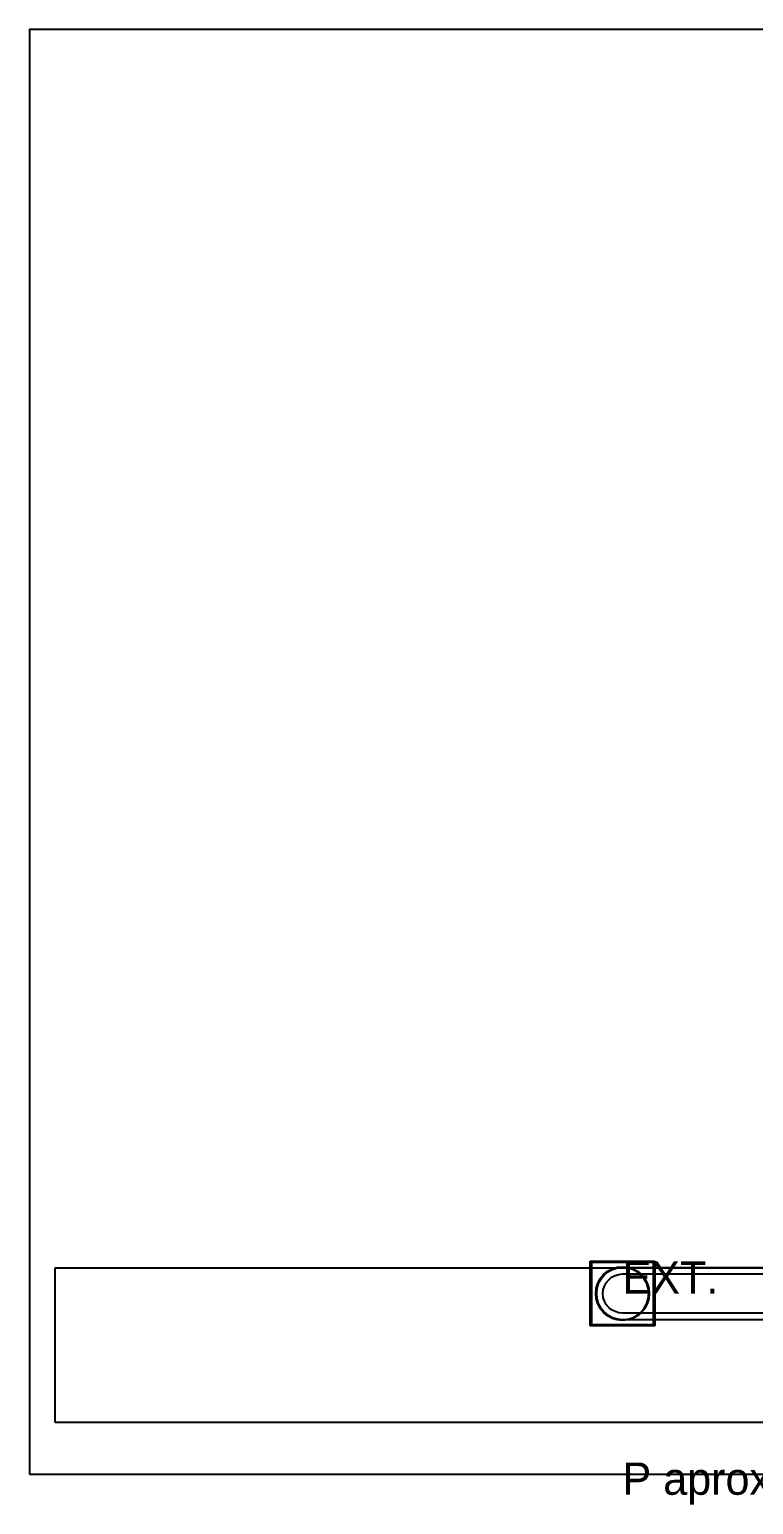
# Model space of a CAD drawing. Header units: metres. Extents: x 0.4 to 35.2, y -0.3 to 6.2.
# Drawn here: x 0.4 to 3.21, y 0.18 to 5.9 of the extents above; entities that cross this region are included whole.
import ezdxf

# ---------------------------------------------------------------- set-up
doc = ezdxf.new("R2010")
doc.units = ezdxf.units.M
for name, color, linetype in [('G_MEDIDO', 8, 'Continuous'), ('P_PROPUESTO', 5, 'Continuous'), ('TEXTOS', 7, 'Continuous')]:
    doc.layers.add(name, color=color, linetype=linetype)

msp = doc.modelspace()

# ---------------------------------------------------------------- linework, layer by layer
at = {"layer": 'G_MEDIDO'}
msp.add_lwpolyline([(0.4, 0.3), (8, 0.3), (8, 5.9), (0.4, 5.9)], close=True, dxfattribs=at)
at = {"layer": 'P_PROPUESTO'}
for p, q in [((0.5, 1.1), (5.15, 1.1)), ((0.5, 0.5), (0.5, 1.1)), ((2.575, 1.12), (2.575, 1.125)), ((2.575, 1.125), (2.825, 1.125)), ((2.575, 0.88), (2.575, 1.12)), ((2.575, 1.12), (2.58, 1.12)), ((2.825, 1.12), (2.575, 1.12)), ((2.58, 1.12), (2.58, 0.88)), ((2.6265, 1.0735), (2.6422, 1.0865)), ((2.6422, 1.0865), (2.6602, 1.0961)), ((2.6436, 1.0844), (2.6612, 1.0938)), ((2.6612, 1.0938), (2.6436, 1.0844)), ((2.6602, 1.0961), (2.6797, 1.102)), ((2.6612, 1.0938), (2.6802, 1.0996)), ((2.6802, 1.0996), (2.6612, 1.0938)), ((2.6797, 1.102), (2.7, 1.104)), ((2.6802, 1.0996), (2.7, 1.1015)), ((2.7, 1.1015), (2.6802, 1.0996)), ((2.7, 1.104), (2.7203, 1.102)), ((2.7, 1.1015), (2.7013, 1.1015)), ((2.7198, 1.0996), (2.7, 1.1015)), ((2.7013, 1.1015), (2.7053, 1.1015)), ((2.7053, 1.1015), (2.712, 1.1015)), ((2.712, 1.1015), (2.7214, 1.1015)), ((2.7388, 1.0938), (2.7198, 1.0996)), ((2.7203, 1.102), (2.7398, 1.0961)), ((2.7214, 1.1015), (2.7334, 1.1015)), ((2.7334, 1.1015), (2.7481, 1.1015)), ((2.7564, 1.0844), (2.7388, 1.0938)), ((2.7398, 1.0961), (2.7578, 1.0865)), ((2.7481, 1.1015), (2.7655, 1.1015)), ((2.7578, 1.0865), (2.7735, 1.0735)), ((2.7655, 1.1015), (2.7856, 1.1015)), ((2.7856, 1.1015), (2.8083, 1.1015)), ((2.8083, 1.1015), (2.8338, 1.1015)), ((2.82, 0.88), (2.82, 1.12)), ((2.82, 1.12), (2.825, 1.12)), ((2.825, 1.125), (2.825, 1.12)), ((2.825, 1.12), (2.825, 0.88)), ((2.8338, 1.1015), (2.8618, 1.1015)), ((2.8618, 1.1015), (2.8926, 1.1015)), ((2.8926, 1.1015), (4.9, 1.1015)), ((2.598, 1.0203), (2.6039, 1.0398)), ((2.6005, 1.0198), (2.6062, 1.0388)), ((2.6062, 1.0388), (2.6005, 1.0198)), ((2.6039, 1.0398), (2.6135, 1.0578)), ((2.6062, 1.0388), (2.6156, 1.0564)), ((2.6156, 1.0564), (2.6062, 1.0388)), ((2.6135, 1.0578), (2.6265, 1.0735)), ((2.6156, 1.0564), (2.6282, 1.0718)), ((2.6282, 1.0718), (2.6156, 1.0564)), ((2.6282, 1.0718), (2.6436, 1.0844)), ((2.6436, 1.0844), (2.6282, 1.0718)), ((2.6298, 1.0291), (2.6368, 1.0422)), ((2.6368, 1.0422), (2.6463, 1.0537)), ((2.6463, 1.0537), (2.6578, 1.0632)), ((2.6578, 1.0632), (2.6709, 1.0702)), ((2.6709, 1.0702), (2.6852, 1.0745)), ((2.6852, 1.0745), (2.7, 1.076)), ((2.7, 1.076), (2.7013, 1.076)), ((2.7013, 1.076), (2.7053, 1.076)), ((2.7053, 1.076), (2.712, 1.076)), ((2.712, 1.076), (2.7214, 1.076)), ((2.7214, 1.076), (2.7334, 1.076)), ((2.7334, 1.076), (2.7481, 1.076)), ((2.7481, 1.076), (2.7655, 1.076)), ((2.7718, 1.0718), (2.7564, 1.0844)), ((2.7655, 1.076), (2.7856, 1.076)), ((2.7844, 1.0564), (2.7718, 1.0718)), ((2.7735, 1.0735), (2.7865, 1.0578)), ((2.7938, 1.0388), (2.7844, 1.0564)), ((2.7856, 1.076), (2.8083, 1.076)), ((2.7865, 1.0578), (2.7961, 1.0398)), ((2.7995, 1.0198), (2.7938, 1.0388)), ((2.7961, 1.0398), (2.802, 1.0203)), ((2.8083, 1.076), (2.8338, 1.076)), ((2.8338, 1.076), (2.8618, 1.076)), ((2.8618, 1.076), (2.8926, 1.076)), ((2.8926, 1.076), (4.9, 1.076)), ((2.596, 1), (2.598, 1.0203)), ((2.598, 0.9797), (2.596, 1)), ((2.6039, 0.9602), (2.598, 0.9797)), ((2.5985, 1), (2.6005, 1.0198)), ((2.6005, 1.0198), (2.5985, 1)), ((2.6005, 0.9802), (2.5985, 1)), ((2.5985, 1), (2.6005, 0.9802)), ((2.6062, 0.9612), (2.6005, 0.9802)), ((2.6005, 0.9802), (2.6062, 0.9612)), ((2.624, 1), (2.6255, 1.0148)), ((2.6255, 0.9852), (2.624, 1)), ((2.6255, 1.0148), (2.6298, 1.0291)), ((2.6298, 0.9709), (2.6255, 0.9852)), ((2.7938, 0.9612), (2.7995, 0.9802)), ((2.802, 0.9797), (2.7961, 0.9602)), ((2.8015, 1), (2.7995, 1.0198)), ((2.7995, 0.9802), (2.8015, 1)), ((2.802, 1.0203), (2.804, 1)), ((2.804, 1), (2.802, 0.9797)), ((2.6135, 0.9422), (2.6039, 0.9602)), ((2.6156, 0.9436), (2.6062, 0.9612)), ((2.6062, 0.9612), (2.6156, 0.9436)), ((2.6265, 0.9265), (2.6135, 0.9422)), ((2.6282, 0.9282), (2.6156, 0.9436)), ((2.6156, 0.9436), (2.6156, 0.9436)), ((2.6156, 0.9436), (2.6156, 0.9436)), ((2.6156, 0.9436), (2.6156, 0.9436)), ((2.6156, 0.9436), (2.6282, 0.9282)), ((2.6422, 0.9135), (2.6265, 0.9265)), ((2.6436, 0.9156), (2.6282, 0.9282)), ((2.6282, 0.9282), (2.6282, 0.9282)), ((2.6282, 0.9282), (2.6282, 0.9282)), ((2.6282, 0.9282), (2.6282, 0.9282)), ((2.6282, 0.9282), (2.6436, 0.9156)), ((2.6368, 0.9578), (2.6298, 0.9709)), ((2.6463, 0.9463), (2.6368, 0.9578)), ((2.6612, 0.9062), (2.6436, 0.9156)), ((2.6436, 0.9156), (2.6612, 0.9062)), ((2.6578, 0.9368), (2.6463, 0.9463)), ((2.6709, 0.9298), (2.6578, 0.9368)), ((2.6852, 0.9255), (2.6709, 0.9298)), ((2.7, 0.924), (2.6852, 0.9255)), ((2.6967, 0.9259), (2.6967, 0.9259)), ((2.6967, 0.9259), (2.6967, 0.9259)), ((2.6967, 0.9259), (2.6967, 0.9259)), ((2.7013, 0.924), (2.7, 0.924)), ((2.7053, 0.924), (2.7013, 0.924)), ((2.7034, 0.9242), (2.7034, 0.9242)), ((2.7034, 0.9242), (2.7034, 0.9242)), ((2.7034, 0.9242), (2.7034, 0.9242)), ((2.7034, 0.9242), (2.7034, 0.9242)), ((2.712, 0.924), (2.7053, 0.924)), ((2.7214, 0.924), (2.712, 0.924)), ((2.7334, 0.924), (2.7214, 0.924)), ((2.7481, 0.924), (2.7334, 0.924)), ((2.7388, 0.9062), (2.7564, 0.9156)), ((2.7655, 0.924), (2.7481, 0.924)), ((2.7564, 0.9156), (2.7718, 0.9282)), ((2.7735, 0.9265), (2.7578, 0.9135)), ((2.7856, 0.924), (2.7655, 0.924)), ((2.7718, 0.9282), (2.7844, 0.9436)), ((2.7865, 0.9422), (2.7735, 0.9265)), ((2.7844, 0.9436), (2.7938, 0.9612)), ((2.8083, 0.924), (2.7856, 0.924)), ((2.7961, 0.9602), (2.7865, 0.9422)), ((2.8338, 0.924), (2.8083, 0.924)), ((2.8618, 0.924), (2.8338, 0.924)), ((2.8926, 0.924), (2.8618, 0.924)), ((4.9, 0.924), (2.8926, 0.924)), ((2.58, 0.88), (2.575, 0.88)), ((2.575, 0.875), (2.575, 0.88)), ((2.575, 0.88), (2.825, 0.88)), ((2.825, 0.875), (2.575, 0.875)), ((2.6602, 0.9039), (2.6422, 0.9135)), ((2.6797, 0.898), (2.6602, 0.9039)), ((2.6802, 0.9004), (2.6612, 0.9062)), ((2.6612, 0.9062), (2.6612, 0.9062)), ((2.6612, 0.9062), (2.6612, 0.9062)), ((2.6612, 0.9062), (2.6612, 0.9062)), ((2.6612, 0.9062), (2.6802, 0.9004)), ((2.7, 0.896), (2.6797, 0.898)), ((2.7, 0.8985), (2.6802, 0.9004)), ((2.6802, 0.9004), (2.7, 0.8985)), ((2.7, 0.8985), (2.7198, 0.9004)), ((2.7013, 0.8985), (2.7, 0.8985)), ((2.7203, 0.898), (2.7, 0.896)), ((2.7053, 0.8985), (2.7013, 0.8985)), ((2.712, 0.8985), (2.7053, 0.8985)), ((2.7214, 0.8985), (2.712, 0.8985)), ((2.7198, 0.9004), (2.7388, 0.9062)), ((2.7398, 0.9039), (2.7203, 0.898)), ((2.7334, 0.8985), (2.7214, 0.8985)), ((2.7481, 0.8985), (2.7334, 0.8985)), ((2.7578, 0.9135), (2.7398, 0.9039)), ((2.7655, 0.8985), (2.7481, 0.8985)), ((2.7856, 0.8985), (2.7655, 0.8985)), ((2.8083, 0.8985), (2.7856, 0.8985)), ((2.8338, 0.8985), (2.8083, 0.8985)), ((2.825, 0.88), (2.82, 0.88)), ((2.825, 0.88), (2.825, 0.875)), ((2.8618, 0.8985), (2.8338, 0.8985)), ((2.8926, 0.8985), (2.8618, 0.8985)), ((4.9, 0.8985), (2.8926, 0.8985)), ((5.15, 0.5), (0.5, 0.5))]:
    msp.add_line(p, q, dxfattribs=at)

# ---------------------------------------------------------------- texts
at = {"layer": 'TEXTOS'}
for s, p in [('EXT.', (2.7, 1)), ('P aproximacion600 / puerta abierta', (2.7, 0.22))]:
    msp.add_text(s, height=0.125, dxfattribs=at).set_placement(p)

doc.saveas('drawing.dxf')
